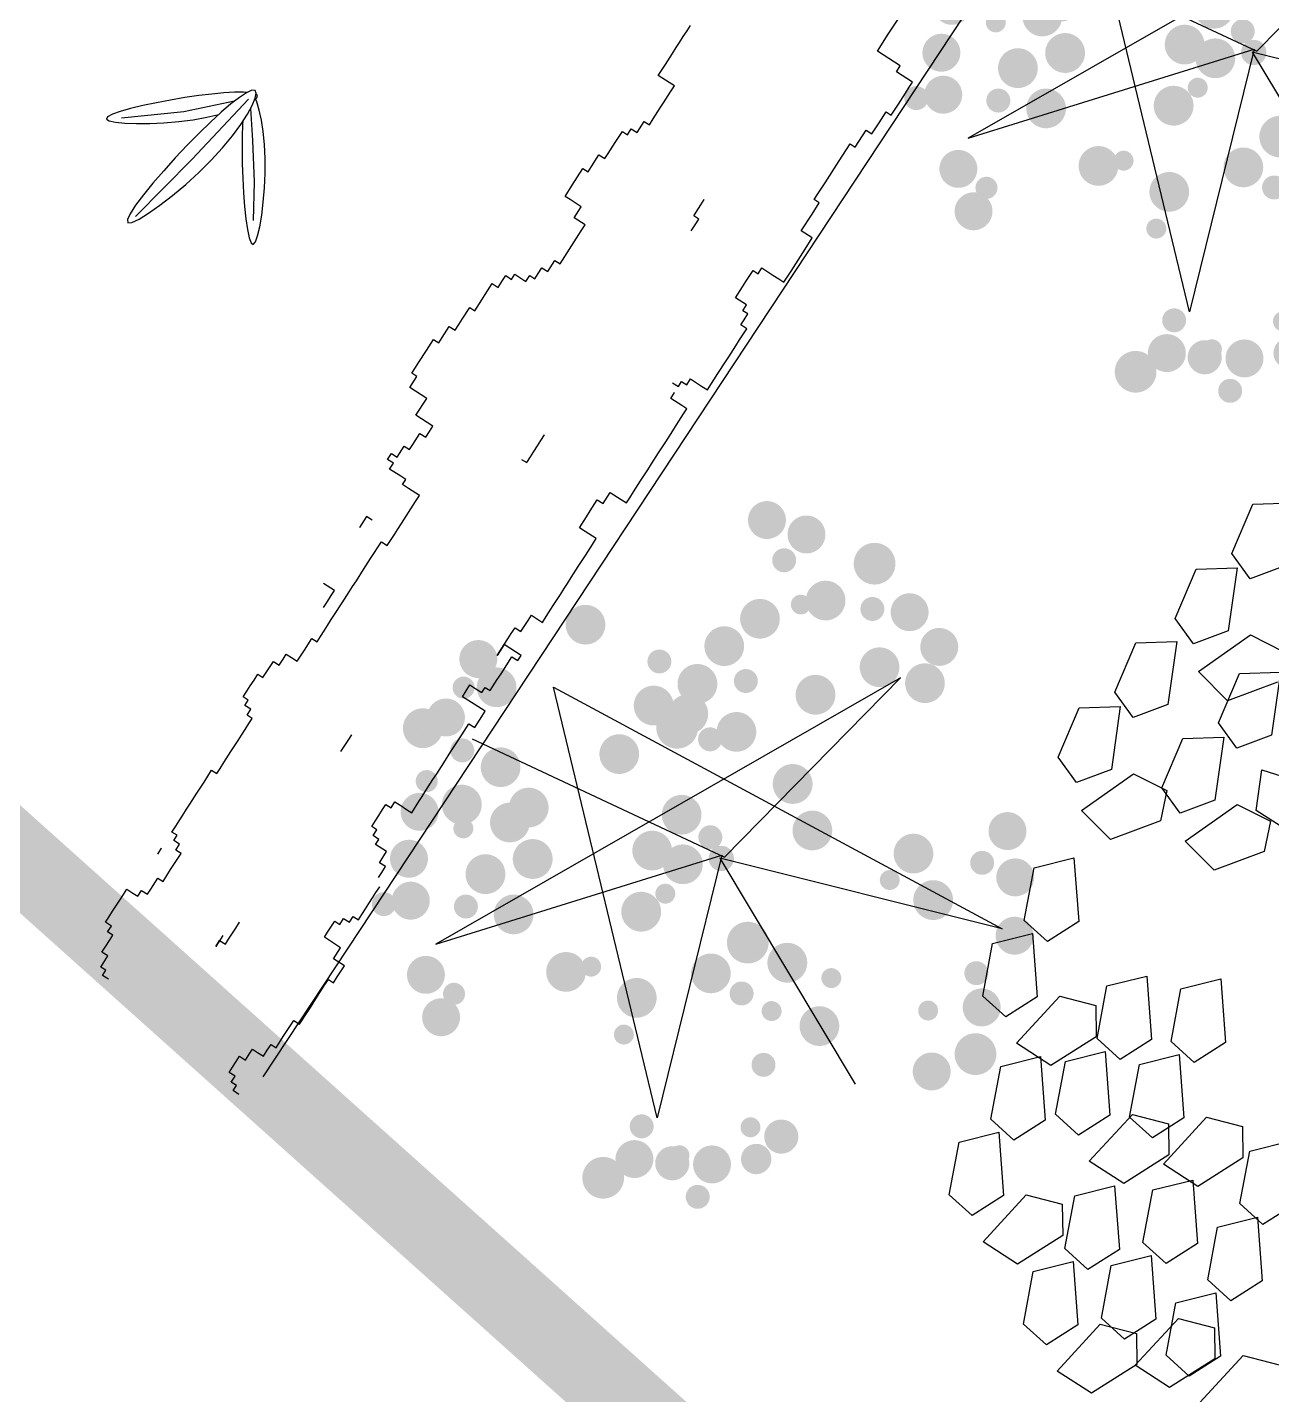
# Model space of a CAD drawing. Extents: x 302512 to 1034855, y -184136 to 410364.
# Drawn here: x 540785 to 548515, y -153265 to -144773 of the extents above; entities that cross this region are included whole.
import ezdxf

# ---------------------------------------------------------------- set-up
doc = ezdxf.new("R2010")
doc.units = 0
doc.header["$MEASUREMENT"] = 0
doc.linetypes.add('DASHED2', pattern=[0.375, 0.25, -0.125])
for name, color, linetype in [('GREEN', 3, 'Continuous'), ('PUB_TEXT', 7, 'Continuous'), ('TREE2', 84, 'Continuous'), ('坐椅', 7, 'Continuous'), ('树', 80, 'Continuous'), ('绿化', 97, 'Continuous'), ('绿地', 3, 'Continuous'), ('道路线', 161, 'Continuous')]:
    doc.layers.add(name, color=color, linetype=linetype)
doc.styles.add('DIM', font='txt')
doc.styles.add('DIM_FONT', font='SIMPLEX.shx', dxfattribs={"width": 0.8})

# ---------------------------------------------------------------- blocks, each defined once
blk = doc.blocks.new('_F43BVI')
at = {"layer": '绿地'}
for p, q in [((1.207, 0.0113), (1.2027, 0.0085)), ((1.2124, 0.0078), (1.207, 0.0113)), ((1.2223, 0.0044), (1.2117, 0.0036)), ((1.2158, 0), (1.2124, 0.0078)), ((1.2444, 0.0038), (1.2223, 0.0044)), ((1.271, 0.0011), (1.2444, 0.0038)), ((1.3012, -0.0038), (1.271, 0.0011)), ((1.1874, -0.0207), (1.1803, -0.0432)), ((1.1907, -0.0126), (1.1874, -0.0207)), ((1.2083, -0.0136), (1.3121, -0.2025)), ((1.2338, -0.0168), (1.3148, -0.0373)), ((1.3343, -0.011), (1.3012, -0.0038)), ((1.3694, -0.0206), (1.3343, -0.011)), ((1.4057, -0.0325), (1.3694, -0.0206)), ((1.4419, -0.0461), (1.4057, -0.0325)), ((1.1732, -0.0702), (1.1662, -0.1011)), ((1.1803, -0.0432), (1.1732, -0.0702)), ((1.2023, -0.0509), (1.1878, -0.185)), ((1.259, -0.046), (1.2668, -0.0492)), ((1.2668, -0.0492), (1.2965, -0.0601)), ((1.2965, -0.0601), (1.3292, -0.0712)), ((1.3148, -0.0373), (1.4187, -0.0669)), ((1.3292, -0.0712), (1.3642, -0.0822)), ((1.4187, -0.0669), (1.5138, -0.1006)), ((1.4764, -0.0607), (1.4419, -0.0461)), ((1.5079, -0.0754), (1.4764, -0.0607)), ((1.1662, -0.1011), (1.1595, -0.135)), ((1.2198, -0.1322), (1.2225, -0.1003)), ((1.3642, -0.0822), (1.4007, -0.0927)), ((1.4007, -0.0927), (1.4371, -0.1024)), ((1.4371, -0.1024), (1.4722, -0.1109)), ((1.5348, -0.0895), (1.5079, -0.0754)), ((1.5556, -0.1022), (1.5348, -0.0895)), ((1.569, -0.1127), (1.5556, -0.1022)), ((1.1595, -0.135), (1.1532, -0.1712)), ((1.2149, -0.1683), (1.2198, -0.1322)), ((1.4722, -0.1109), (1.5043, -0.1178)), ((1.5043, -0.1178), (1.532, -0.1226)), ((1.532, -0.1226), (1.5537, -0.1248)), ((1.5537, -0.1248), (1.5681, -0.1242)), ((1.5681, -0.1242), (1.5735, -0.1202)), ((1.5735, -0.1202), (1.569, -0.1127)), ((1.1532, -0.1712), (1.1475, -0.2087)), ((1.2079, -0.2058), (1.2149, -0.1683)), ((1.1475, -0.2087), (1.1426, -0.2461)), ((1.1878, -0.185), (1.1527, -0.3448)), ((1.1991, -0.2435), (1.2079, -0.2058)), ((1.3121, -0.2025), (1.4087, -0.3903)), ((1.1426, -0.2461), (1.1388, -0.282)), ((1.1891, -0.2796), (1.1991, -0.2435)), ((1.1388, -0.282), (1.1361, -0.3147)), ((1.1786, -0.3127), (1.1891, -0.2796)), ((1.1361, -0.3147), (1.135, -0.3427)), ((1.1681, -0.3412), (1.1786, -0.3127)), ((1.135, -0.3427), (1.1356, -0.3646)), ((1.1583, -0.3635), (1.1681, -0.3412)), ((1.1356, -0.3646), (1.1381, -0.3788)), ((1.1381, -0.3788), (1.1427, -0.3836)), ((1.1427, -0.3836), (1.1496, -0.3782)), ((1.1496, -0.3782), (1.1583, -0.3635))]:
    blk.add_line(p, q, dxfattribs=at)
blk.add_lwpolyline([(1.2734, -0.2037), (1.2953, -0.2437), (1.3179, -0.283), (1.3403, -0.32), (1.3616, -0.3531), (1.3809, -0.3807), (1.3974, -0.4012), (1.41, -0.4128), (1.418, -0.4141), (1.4206, -0.4039), (1.4182, -0.3836), (1.4114, -0.3551), (1.4007, -0.3203), (1.3866, -0.2811), (1.3698, -0.2394), (1.3508, -0.197), (1.3303, -0.156), (1.3087, -0.118), (1.2868, -0.0838), (1.2655, -0.054), (1.2453, -0.0291), (1.2271, -0.0097), (1.2117, 0.0036), (1.1998, 0.0102), (1.192, 0.0095), (1.1891, 0.0013), (1.1908, -0.0139), (1.1967, -0.0353), (1.2062, -0.0619), (1.2191, -0.0929), (1.2349, -0.1274), (1.2531, -0.1646)], close=True, dxfattribs=at)
at = {"style": 'DIM_FONT', "width": 0.7, "flags": 9}
for tag in ['YSIZE', 'XSIZE']:
    blk.add_attdef(tag, (0, 0), '', height=0.5, dxfattribs=at)
blk = doc.blocks.new('ZU')
at = {"layer": '绿地', "xscale": 1.5, "yscale": 1.5, "zscale": 0.001, "rotation": 260.5308552460376}
blk.add_blockref('_F43BVI', (-0.8522, 0.1655), dxfattribs=at)
blk = doc.blocks.new('A$C0B5A7686')
at = {"layer": '树', "linetype": 'ByBlock', "xscale": 640, "yscale": 640, "zscale": 640, "rotation": 151.15692544915}
blk.add_blockref('ZU', (642.8, 1492.6), dxfattribs=at)
blk = doc.blocks.new('A$C750B0621')
at = {"layer": '树'}
blk.add_blockref('A$C0B5A7686', (0, 0), dxfattribs=at)
blk = doc.blocks.new('A$C5AB93D8E')
at = {"layer": '绿化', "xscale": 0.8, "yscale": 0.8, "zscale": 0.8}
blk.add_blockref('A$C750B0621', (0, 0), dxfattribs=at)
blk = doc.blocks.new('A$C68DB62A4')
at = {"layer": '绿化', "rotation": 236.3690562220917}
blk.add_blockref('A$C5AB93D8E', (801.7, 2393.5), dxfattribs=at)
blk = doc.blocks.new('_F37GYG')
at = {"layer": '绿化', "linetype": 'ByBlock', "xscale": 0.2867748092958204, "yscale": 0.2867748092958204, "zscale": 0.2867748092958204}
blk.add_blockref('A$C68DB62A4', (-306.06, -300.5), dxfattribs=at)
at = {"style": 'DIM_FONT', "width": 0.8, "flags": 9}
for tag in ['YSIZE', 'XSIZE']:
    blk.add_attdef(tag, (0, 0), '', height=0.5, dxfattribs=at)
blk = doc.blocks.new('M_F18')
for p, q in [((-1554.2, 1048.2), (-1446.3, 1102.8)), ((-1548.4, 890.4), (-1554.2, 1048.2)), ((-1468.4, 845.2), (-1548.4, 890.4)), ((-1391.2, 923.2), (-1468.4, 845.2)), ((-1624.6, 803.8), (-1516.7, 858.3)), ((-1516.7, 858.3), (-1461.6, 678.8)), ((-1618.8, 645.9), (-1624.6, 803.8)), ((-1490.8, 532.7), (-1397.2, 695.5)), ((-1397.2, 695.5), (-1287.4, 692.2)), ((-1538.9, 600.8), (-1618.8, 645.9)), ((-1461.6, 678.8), (-1538.9, 600.8)), ((-1379, 578.7), (-1271.1, 633.3)), ((-1271.1, 633.3), (-1216, 453.7)), ((-1694.4, 531.8), (-1586.4, 586.3)), ((-1586.4, 586.3), (-1531.3, 406.8)), ((-1373.2, 420.9), (-1379, 578.7)), ((-1265.9, 602.9), (-1377.3, 491)), ((-1688.5, 373.9), (-1694.4, 531.8)), ((-1377.3, 491), (-1490.8, 532.7)), ((-1216, 453.7), (-1293.3, 375.7)), ((-1531.3, 406.8), (-1608.6, 328.8)), ((-1293.3, 375.7), (-1373.2, 420.9)), ((-1608.6, 328.8), (-1688.5, 373.9)), ((-1449.4, 334.3), (-1341.5, 388.8)), ((-1341.5, 388.8), (-1286.4, 209.3)), ((-1198.7, 349.2), (-1012.4, 373)), ((-1764.8, 287.3), (-1656.9, 341.8)), ((-1656.9, 341.8), (-1601.7, 162.3)), ((-1443.6, 176.4), (-1449.4, 334.3)), ((-1163.3, 233.6), (-1198.7, 349.2)), ((-1759, 129.5), (-1764.8, 287.3)), ((-1286.4, 209.3), (-1363.7, 131.3)), ((-1315.6, 63.2), (-1222, 226)), ((-1222, 226), (-1112.2, 222.7)), ((-1006.7, 212.5), (-1163.3, 233.6)), ((-1112.2, 222.7), (-1090.7, 133.5)), ((-1601.7, 162.3), (-1679, 84.3)), ((-1631, 16.2), (-1537.3, 179)), ((-1537.3, 179), (-1427.6, 175.7)), ((-1363.7, 131.3), (-1443.6, 176.4)), ((-1427.6, 175.7), (-1406, 86.5)), ((-1679, 84.3), (-1759, 129.5)), ((-1090.7, 133.5), (-1202.1, 21.5)), ((-1406, 86.5), (-1517.5, -25.5)), ((-1202.1, 21.5), (-1315.6, 63.2)), ((-1517.5, -25.5), (-1631, 16.2)), ((-1685.7, -196.4), (-1591.8, -120.3)), ((-1591.8, -120.3), (-1500, -284.1)), ((-1646.7, -349.4), (-1685.7, -196.4)), ((-1142.6, -337.1), (-1048.6, -261)), ((-1048.6, -261), (-956.8, -424.8)), ((-1500, -284.1), (-1559, -376.7)), ((-1559, -376.7), (-1646.7, -349.4)), ((-1344.1, -421.6), (-1250.1, -345.5)), ((-1250.1, -345.5), (-1158.3, -509.3)), ((-1103.5, -490.2), (-1142.6, -337.1)), ((-1702.9, -450.2), (-1609, -374.1)), ((-1609, -374.1), (-1517.2, -537.9)), ((-1305, -574.6), (-1344.1, -421.6)), ((-956.8, -424.8), (-1015.9, -517.4)), ((-1663.9, -603.3), (-1702.9, -450.2)), ((-1514.8, -686.9), (-1457.7, -508)), ((-1457.7, -508), (-1349.7, -488)), ((-1349.7, -488), (-1309.8, -570.7)), ((-1158.3, -509.3), (-1217.4, -601.9)), ((-1159.7, -590.9), (-1065.8, -514.8)), ((-1015.9, -517.4), (-1103.5, -490.2)), ((-1065.8, -514.8), (-974, -678.6)), ((-1517.2, -537.9), (-1576.2, -630.5)), ((-1576.2, -630.5), (-1663.9, -603.3)), ((-1309.8, -570.7), (-1395.1, -703.7)), ((-1361.2, -675.4), (-1267.3, -599.3)), ((-1217.4, -601.9), (-1305, -574.6)), ((-1267.3, -599.3), (-1175.5, -763.1)), ((-1120.7, -744), (-1159.7, -590.9)), ((-914.5, -648.7), (-806.6, -628.7)), ((-806.6, -628.7), (-766.7, -711.4)), ((-756.7, -684.9), (-662.8, -608.8)), ((-1322.2, -828.4), (-1361.2, -675.4)), ((-974, -678.6), (-1033, -771.2)), ((-971.7, -827.6), (-914.5, -648.7)), ((-717.7, -837.9), (-756.7, -684.9)), ((-1528.1, -769.1), (-1434.1, -693)), ((-1395.1, -703.7), (-1514.8, -686.9)), ((-1434.1, -693), (-1342.3, -856.8)), ((-1116.1, -733.2), (-1008.1, -713.2)), ((-1008.1, -713.2), (-968.2, -795.9)), ((-766.7, -711.4), (-851.9, -844.4)), ((-1175.5, -763.1), (-1234.5, -855.7)), ((-1173.2, -912.1), (-1116.1, -733.2)), ((-1033, -771.2), (-1120.7, -744)), ((-1489, -922.2), (-1528.1, -769.1)), ((-968.2, -795.9), (-1053.4, -928.8)), ((-571, -772.6), (-630, -865.2)), ((-1234.5, -855.7), (-1322.2, -828.4)), ((-851.9, -844.4), (-971.7, -827.6)), ((-967.4, -909.8), (-873.4, -833.7)), ((-873.4, -833.7), (-781.6, -997.5)), ((-630, -865.2), (-717.7, -837.9)), ((-1342.3, -856.8), (-1401.4, -949.4)), ((-748.2, -928.6), (-654.2, -852.5)), ((-654.2, -852.5), (-562.4, -1016.3)), ((-1401.4, -949.4), (-1489, -922.2)), ((-1053.4, -928.8), (-1173.2, -912.1)), ((-928.4, -1062.9), (-967.4, -909.8)), ((-1545.3, -1022.9), (-1451.3, -946.8)), ((-1451.3, -946.8), (-1359.5, -1110.6)), ((-1168.9, -1022.5), (-1074.9, -946.4)), ((-1074.9, -946.4), (-983.1, -1110.2)), ((-709.2, -1081.6), (-748.2, -928.6)), ((-781.6, -997.5), (-840.7, -1090.1)), ((-1506.2, -1176), (-1545.3, -1022.9)), ((-1129.9, -1175.5), (-1168.9, -1022.5)), ((-562.4, -1016.3), (-621.5, -1108.9)), ((-1357.2, -1259.6), (-1300.1, -1080.7)), ((-1300.1, -1080.7), (-1192.1, -1060.7)), ((-1192.1, -1060.7), (-1152.2, -1143.4)), ((-984.6, -1163.6), (-890.6, -1087.5)), ((-840.7, -1090.1), (-928.4, -1062.9)), ((-890.6, -1087.5), (-798.8, -1251.3)), ((-621.5, -1108.9), (-709.2, -1081.6)), ((-1359.5, -1110.6), (-1418.5, -1203.2)), ((-983.1, -1110.2), (-1042.2, -1202.8)), ((-765.4, -1182.4), (-671.4, -1106.3)), ((-671.4, -1106.3), (-579.6, -1270.1)), ((-1152.2, -1143.4), (-1237.4, -1276.4)), ((-945.5, -1316.7), (-984.6, -1163.6)), ((-1418.5, -1203.2), (-1506.2, -1176)), ((-1186.1, -1276.3), (-1092.1, -1200.2)), ((-1042.2, -1202.8), (-1129.9, -1175.5)), ((-1092.1, -1200.2), (-1000.3, -1364)), ((-726.4, -1335.4), (-765.4, -1182.4)), ((-739.4, -1221.4), (-631.4, -1201.4)), ((-631.4, -1201.4), (-591.5, -1284.1)), ((-796.5, -1400.3), (-739.4, -1221.4)), ((-577.3, -1419.1), (-520.2, -1240.2)), ((-520.2, -1240.2), (-412.2, -1220.2)), ((-1237.4, -1276.4), (-1357.2, -1259.6)), ((-1147, -1429.4), (-1186.1, -1276.3)), ((-798.8, -1251.3), (-857.9, -1343.9)), ((-591.5, -1284.1), (-676.8, -1417.1)), ((-579.6, -1270.1), (-638.7, -1362.7)), ((-857.9, -1343.9), (-945.5, -1316.7)), ((-940.9, -1334.1), (-832.9, -1314.1)), ((-832.9, -1314.1), (-793, -1396.8)), ((-1000.3, -1364), (-1059.4, -1456.6)), ((-998, -1513), (-940.9, -1334.1)), ((-638.7, -1362.7), (-726.4, -1335.4)), ((-793, -1396.8), (-878.3, -1529.8)), ((-676.8, -1417.1), (-796.5, -1400.3)), ((-1059.4, -1456.6), (-1147, -1429.4)), ((-878.3, -1529.8), (-998, -1513))]:
    blk.add_line(p, q)
at = {"width": 0.8, "flags": 9}
for tag in ['XSIZE', 'YSIZE']:
    blk.add_attdef(tag, (0, 0), '', height=0.5, dxfattribs=at)
at = {"style": 'DIM', "flags": 1}
for tag in ['YVALUE', 'XVALUE']:
    blk.add_attdef(tag, (0, 0), '', height=0.02, dxfattribs=at)
blk = doc.blocks.new('Z')
at = {"layer": 'TREE2', "xscale": 1.755, "yscale": 1.755, "zscale": 1.755}
blk.add_blockref('M_F18', (0, 0), dxfattribs=at)
blk = doc.blocks.new('M_F21')
at = {"color": 3, "linetype": 'Continuous'}
for p, q in [((-577.3, 696.9), (-548.4, 696.9)), ((-577.3, 671.6), (-577.3, 696.9)), ((-548.4, 696.9), (-523, 696.9)), ((-548.4, 696.9), (-548.4, 696.9)), ((-523, 696.9), (-465.1, 696.9)), ((-523, 696.9), (-523, 696.9)), ((-465.1, 696.9), (-410.8, 696.9)), ((-465.1, 696.9), (-465.1, 696.9)), ((-410.8, 696.9), (-410.8, 671.6)), ((-631.6, 671.6), (-577.3, 671.6)), ((-631.6, 588.4), (-631.6, 671.6)), ((-410.8, 671.6), (-385.5, 671.6)), ((-385.5, 671.6), (-331.2, 671.6)), ((-385.5, 671.6), (-385.5, 671.6)), ((-331.2, 671.6), (-331.2, 642.6)), ((-331.2, 642.6), (-302.3, 642.6)), ((-302.3, 642.6), (-276.9, 642.6)), ((-302.3, 642.6), (-302.3, 642.6)), ((-276.9, 642.6), (-219, 642.6)), ((-276.9, 642.6), (-276.9, 642.6)), ((-219, 642.6), (-219, 617.3)), ((-932, 588.4), (-903, 588.4)), ((-932, 588.4), (-932, 588.4)), ((-932, 559.5), (-932, 588.4)), ((-903, 588.4), (-903, 559.5)), ((-903, 588.4), (-903, 588.4)), ((-714.8, 588.4), (-631.6, 588.4)), ((-714.8, 505.2), (-714.8, 588.4)), ((-219, 617.3), (-164.7, 617.3)), ((-164.7, 617.3), (-139.4, 617.3)), ((-164.7, 617.3), (-164.7, 617.3)), ((-139.4, 617.3), (-85.1, 617.3)), ((-139.4, 617.3), (-139.4, 617.3)), ((-85.1, 617.3), (-85.1, 588.4)), ((-85.1, 588.4), (-56.2, 588.4)), ((-56.2, 588.4), (-27.2, 588.4)), ((-56.2, 588.4), (-56.2, 588.4)), ((-27.2, 588.4), (-27.2, 559.5)), ((-27.2, 588.4), (-27.2, 588.4)), ((-3175.8, 534.1), (-3150.5, 534.1)), ((-3175.8, 534.1), (-3175.8, 534.1)), ((-3175.8, 505.2), (-3175.8, 534.1)), ((-3150.5, 534.1), (-3121.5, 534.1)), ((-3150.5, 534.1), (-3150.5, 534.1)), ((-3121.5, 534.1), (-3096.2, 534.1)), ((-3121.5, 534.1), (-3121.5, 534.1)), ((-3096.2, 534.1), (-3067.2, 534.1)), ((-3096.2, 534.1), (-3096.2, 534.1)), ((-3067.2, 534.1), (-3038.3, 534.1)), ((-3067.2, 534.1), (-3067.2, 534.1)), ((-3038.3, 534.1), (-3012.9, 534.1)), ((-3038.3, 534.1), (-3038.3, 534.1)), ((-3012.9, 534.1), (-3012.9, 505.2)), ((-3012.9, 534.1), (-3012.9, 534.1)), ((-2108.2, 534.1), (-2082.8, 534.1)), ((-2108.2, 505.2), (-2108.2, 534.1)), ((-2082.8, 559.5), (-2053.9, 559.5)), ((-2082.8, 559.5), (-2082.8, 559.5)), ((-2082.8, 534.1), (-2082.8, 559.5)), ((-2082.8, 534.1), (-2082.8, 534.1)), ((-2053.9, 559.5), (-2028.6, 559.5)), ((-2053.9, 559.5), (-2053.9, 559.5)), ((-2028.6, 559.5), (-1999.6, 559.5)), ((-2028.6, 559.5), (-2028.6, 559.5)), ((-1999.6, 559.5), (-1970.7, 559.5)), ((-1999.6, 559.5), (-1999.6, 559.5)), ((-1970.7, 559.5), (-1970.7, 534.1)), ((-1970.7, 534.1), (-1916.4, 534.1)), ((-1916.4, 534.1), (-1891, 534.1)), ((-1916.4, 534.1), (-1916.4, 534.1)), ((-1891, 534.1), (-1891, 505.2)), ((-1891, 534.1), (-1891, 534.1)), ((-1507.4, 534.1), (-1507.4, 534.1)), ((-1507.4, 479.9), (-1507.4, 534.1)), ((-1232.4, 534.1), (-1232.4, 534.1)), ((-1178.1, 534.1), (-1232.4, 534.1)), ((-1178.1, 534.1), (-1178.1, 534.1)), ((-1178.1, 505.2), (-1178.1, 534.1)), ((-960.9, 559.5), (-932, 559.5)), ((-960.9, 505.2), (-960.9, 559.5)), ((-903, 559.5), (-848.7, 559.5)), ((-903, 559.5), (-903, 559.5)), ((-848.7, 559.5), (-848.7, 534.1)), ((-848.7, 534.1), (-823.4, 534.1)), ((-823.4, 534.1), (-769.1, 534.1)), ((-823.4, 534.1), (-823.4, 534.1)), ((-769.1, 534.1), (-769.1, 505.2)), ((-27.2, 559.5), (-1.9, 559.5)), ((-27.2, 559.5), (-27.2, 559.5)), ((-1.9, 559.5), (-1.9, 505.2)), ((381.7, 559.5), (436, 559.5)), ((381.7, 559.5), (381.7, 559.5)), ((381.7, 534.1), (381.7, 559.5)), ((381.7, 534.1), (381.7, 534.1)), ((381.7, 479.9), (381.7, 534.1)), ((436, 559.5), (519.3, 559.5)), ((436, 559.5), (436, 559.5)), ((519.3, 559.5), (519.3, 534.1)), ((519.3, 559.5), (519.3, 559.5)), ((519.3, 534.1), (544.6, 534.1)), ((519.3, 534.1), (519.3, 534.1)), ((544.6, 534.1), (602.5, 534.1)), ((544.6, 534.1), (544.6, 534.1)), ((602.5, 534.1), (602.5, 505.2)), ((-3288, 479.9), (-3259, 479.9)), ((-3288, 479.9), (-3288, 479.9)), ((-3288, 451), (-3288, 479.9)), ((-3259, 479.9), (-3230.1, 479.9)), ((-3259, 479.9), (-3259, 479.9)), ((-3230.1, 479.9), (-3204.8, 479.9)), ((-3230.1, 479.9), (-3230.1, 479.9)), ((-3204.8, 505.2), (-3175.8, 505.2)), ((-3204.8, 479.9), (-3204.8, 505.2)), ((-3175.8, 505.2), (-3175.8, 505.2)), ((-3012.9, 505.2), (-3012.9, 479.9)), ((-3012.9, 505.2), (-3012.9, 505.2)), ((-3012.9, 479.9), (-2984, 479.9)), ((-3012.9, 479.9), (-3012.9, 479.9)), ((-2984, 479.9), (-2984, 451)), ((-2821.1, 505.2), (-2792.2, 505.2)), ((-2792.2, 505.2), (-2792.2, 505.2)), ((-2737.9, 479.9), (-2712.6, 479.9)), ((-2737.9, 451), (-2737.9, 479.9)), ((-2712.6, 505.2), (-2683.6, 505.2)), ((-2712.6, 505.2), (-2712.6, 505.2)), ((-2712.6, 479.9), (-2712.6, 505.2)), ((-2683.6, 505.2), (-2658.3, 505.2)), ((-2683.6, 505.2), (-2683.6, 505.2)), ((-2658.3, 505.2), (-2629.3, 505.2)), ((-2658.3, 505.2), (-2658.3, 505.2)), ((-2629.3, 505.2), (-2600.4, 505.2)), ((-2629.3, 505.2), (-2629.3, 505.2)), ((-2600.4, 505.2), (-2575, 505.2)), ((-2600.4, 505.2), (-2600.4, 505.2)), ((-2575, 505.2), (-2520.8, 505.2)), ((-2575, 505.2), (-2575, 505.2)), ((-2520.8, 505.2), (-2491.8, 505.2)), ((-2520.8, 505.2), (-2520.8, 505.2)), ((-2491.8, 505.2), (-2466.5, 505.2)), ((-2491.8, 505.2), (-2491.8, 505.2)), ((-2466.5, 505.2), (-2437.5, 505.2)), ((-2466.5, 505.2), (-2466.5, 505.2)), ((-2437.5, 505.2), (-2408.6, 505.2)), ((-2437.5, 505.2), (-2437.5, 505.2)), ((-2408.6, 505.2), (-2408.6, 479.9)), ((-2408.6, 479.9), (-2383.2, 479.9)), ((-2383.2, 479.9), (-2354.3, 479.9)), ((-2383.2, 479.9), (-2383.2, 479.9)), ((-2354.3, 479.9), (-2300, 479.9)), ((-2354.3, 479.9), (-2354.3, 479.9)), ((-2300, 479.9), (-2274.7, 479.9)), ((-2300, 479.9), (-2300, 479.9)), ((-2274.7, 479.9), (-2245.7, 479.9)), ((-2274.7, 479.9), (-2274.7, 479.9)), ((-2245.7, 479.9), (-2220.4, 479.9)), ((-2245.7, 479.9), (-2245.7, 479.9)), ((-2220.4, 479.9), (-2191.4, 479.9)), ((-2220.4, 479.9), (-2220.4, 479.9)), ((-2191.4, 479.9), (-2162.5, 479.9)), ((-2191.4, 479.9), (-2191.4, 479.9)), ((-2162.5, 479.9), (-2137.1, 479.9)), ((-2162.5, 479.9), (-2162.5, 479.9)), ((-2137.1, 505.2), (-2108.2, 505.2)), ((-2137.1, 479.9), (-2137.1, 505.2)), ((-1891, 505.2), (-1862.1, 505.2)), ((-1891, 505.2), (-1891, 505.2)), ((-1862.1, 505.2), (-1836.7, 505.2)), ((-1862.1, 505.2), (-1862.1, 505.2)), ((-1836.7, 505.2), (-1836.7, 479.9)), ((-1836.7, 505.2), (-1836.7, 505.2)), ((-1836.7, 479.9), (-1836.7, 451)), ((-1836.7, 479.9), (-1836.7, 479.9)), ((-1590.6, 479.9), (-1561.7, 479.9)), ((-1561.7, 479.9), (-1532.7, 479.9)), ((-1561.7, 479.9), (-1561.7, 479.9)), ((-1532.7, 479.9), (-1507.4, 479.9)), ((-1532.7, 479.9), (-1532.7, 479.9)), ((-1507.4, 479.9), (-1507.4, 479.9)), ((-986.3, 479.9), (-960.9, 479.9)), ((-986.3, 451), (-986.3, 479.9)), ((-960.9, 505.2), (-960.9, 505.2)), ((-960.9, 479.9), (-960.9, 505.2)), ((-769.1, 505.2), (-740.2, 505.2)), ((-740.2, 505.2), (-714.8, 505.2)), ((-740.2, 505.2), (-740.2, 505.2)), ((-714.8, 505.2), (-714.8, 505.2)), ((-1.9, 505.2), (27.1, 505.2)), ((-1.9, 505.2), (-1.9, 505.2)), ((27.1, 505.2), (27.1, 479.9)), ((27.1, 479.9), (52.4, 479.9)), ((52.4, 479.9), (81.4, 479.9)), ((52.4, 479.9), (52.4, 479.9)), ((81.4, 479.9), (81.4, 451)), ((327.5, 479.9), (381.7, 479.9)), ((327.5, 425.6), (327.5, 479.9)), ((602.5, 505.2), (627.8, 505.2)), ((627.8, 505.2), (682.1, 505.2)), ((627.8, 505.2), (627.8, 505.2)), ((682.1, 505.2), (711.1, 505.2)), ((682.1, 505.2), (682.1, 505.2)), ((711.1, 505.2), (736.4, 505.2)), ((711.1, 505.2), (711.1, 505.2)), ((736.4, 505.2), (736.4, 479.9)), ((736.4, 479.9), (765.4, 479.9)), ((765.4, 479.9), (765.4, 451)), ((765.4, 479.9), (765.4, 479.9)), ((1011.5, 505.2), (1040.4, 505.2)), ((1011.5, 505.2), (1011.5, 505.2)), ((1011.5, 451), (1011.5, 505.2)), ((1040.4, 505.2), (1065.7, 505.2)), ((1040.4, 505.2), (1040.4, 505.2)), ((1065.7, 505.2), (1120, 505.2)), ((1065.7, 505.2), (1065.7, 505.2)), ((1120, 505.2), (1149, 505.2)), ((1120, 505.2), (1120, 505.2)), ((1149, 505.2), (1174.3, 505.2)), ((1149, 505.2), (1149, 505.2)), ((1174.3, 505.2), (1203.3, 505.2)), ((1174.3, 505.2), (1174.3, 505.2)), ((1203.3, 505.2), (1232.2, 505.2)), ((1203.3, 505.2), (1203.3, 505.2)), ((1232.2, 505.2), (1257.6, 505.2)), ((1232.2, 505.2), (1232.2, 505.2)), ((-3367.6, 425.6), (-3342.3, 425.6)), ((-3367.6, 396.7), (-3367.6, 425.6)), ((-3342.3, 451), (-3288, 451)), ((-3342.3, 451), (-3342.3, 451)), ((-3342.3, 425.6), (-3342.3, 451)), ((-3288, 451), (-3288, 451)), ((-2984, 451), (-2958.7, 451)), ((-2958.7, 451), (-2904.4, 451)), ((-2958.7, 451), (-2958.7, 451)), ((-2904.4, 451), (-2904.4, 425.6)), ((-2904.4, 425.6), (-2846.5, 425.6)), ((-2846.5, 425.6), (-2821.1, 425.6)), ((-2846.5, 425.6), (-2846.5, 425.6)), ((-2821.1, 425.6), (-2766.8, 425.6)), ((-2821.1, 425.6), (-2821.1, 425.6)), ((-2766.8, 451), (-2737.9, 451)), ((-2766.8, 451), (-2766.8, 451)), ((-2766.8, 425.6), (-2766.8, 451)), ((-2766.8, 425.6), (-2766.8, 425.6)), ((-2737.9, 451), (-2737.9, 451)), ((-1836.7, 451), (-1807.8, 451)), ((-1836.7, 451), (-1836.7, 451)), ((-1807.8, 451), (-1782.5, 451)), ((-1807.8, 451), (-1807.8, 451)), ((-1782.5, 451), (-1724.6, 451)), ((-1782.5, 451), (-1782.5, 451)), ((-1724.6, 451), (-1724.6, 425.6)), ((-1724.6, 425.6), (-1699.2, 425.6)), ((-1699.2, 425.6), (-1670.3, 425.6)), ((-1699.2, 425.6), (-1699.2, 425.6)), ((-1670.3, 425.6), (-1644.9, 425.6)), ((-1670.3, 425.6), (-1670.3, 425.6)), ((-1644.9, 425.6), (-1616, 425.6)), ((-1644.9, 425.6), (-1644.9, 425.6)), ((-1616, 425.6), (-1590.6, 425.6)), ((-1616, 425.6), (-1616, 425.6)), ((-1590.6, 425.6), (-1532.7, 425.6)), ((-1590.6, 425.6), (-1590.6, 425.6)), ((-1532.7, 425.6), (-1478.5, 425.6)), ((-1532.7, 425.6), (-1532.7, 425.6)), ((-1478.5, 425.6), (-1453.1, 425.6)), ((-1478.5, 425.6), (-1478.5, 425.6)), ((-1453.1, 425.6), (-1424.2, 425.6)), ((-1453.1, 425.6), (-1453.1, 425.6)), ((-1424.2, 425.6), (-1369.9, 425.6)), ((-1424.2, 425.6), (-1424.2, 425.6)), ((-1369.9, 425.6), (-1315.6, 425.6)), ((-1369.9, 425.6), (-1369.9, 425.6)), ((-1315.6, 425.6), (-1232.4, 425.6)), ((-1315.6, 425.6), (-1315.6, 425.6)), ((-1232.4, 425.6), (-1232.4, 396.7)), ((-1232.4, 396.7), (-1178.1, 396.7)), ((-1178.1, 396.7), (-1152.7, 396.7)), ((-1178.1, 396.7), (-1178.1, 396.7)), ((-1152.7, 396.7), (-1123.8, 396.7)), ((-1152.7, 396.7), (-1152.7, 396.7)), ((-1123.8, 396.7), (-1069.5, 396.7)), ((-1123.8, 396.7), (-1123.8, 396.7)), ((-1069.5, 396.7), (-1015.2, 396.7)), ((-1069.5, 396.7), (-1069.5, 396.7)), ((-1015.2, 396.7), (-986.3, 396.7)), ((-1015.2, 396.7), (-1015.2, 396.7)), ((-986.3, 451), (-986.3, 451)), ((-986.3, 396.7), (-986.3, 451)), ((81.4, 451), (135.6, 451)), ((135.6, 451), (135.6, 425.6)), ((135.6, 425.6), (189.9, 425.6)), ((189.9, 425.6), (244.2, 425.6)), ((189.9, 425.6), (189.9, 425.6)), ((244.2, 425.6), (298.5, 425.6)), ((244.2, 425.6), (244.2, 425.6)), ((298.5, 425.6), (327.5, 425.6)), ((298.5, 425.6), (298.5, 425.6)), ((327.5, 425.6), (327.5, 425.6)), ((765.4, 451), (819.7, 451)), ((765.4, 451), (765.4, 451)), ((819.7, 451), (819.7, 425.6)), ((819.7, 425.6), (848.6, 425.6)), ((848.6, 425.6), (902.9, 425.6)), ((848.6, 425.6), (848.6, 425.6)), ((902.9, 425.6), (928.2, 425.6)), ((902.9, 425.6), (902.9, 425.6)), ((928.2, 425.6), (982.5, 425.6)), ((928.2, 425.6), (928.2, 425.6)), ((982.5, 425.6), (1011.5, 425.6)), ((982.5, 425.6), (982.5, 425.6)), ((1011.5, 451), (1011.5, 451)), ((1011.5, 425.6), (1011.5, 451)), ((1011.5, 425.6), (1011.5, 425.6)), ((-631.6, 121.8), (-631.6, 96.5)), ((-3012.9, 96.5), (-2984, 96.5)), ((-3012.9, 96.5), (-3012.9, 96.5)), ((-2958.7, 96.5), (-3012.9, 96.5)), ((-2984, 96.5), (-2984, 67.6)), ((-2984, 67.6), (-2958.7, 67.6)), ((-2958.7, 67.6), (-2929.7, 67.6)), ((-2958.7, 67.6), (-2958.7, 67.6)), ((-2929.7, 67.6), (-2904.4, 67.6)), ((-2929.7, 67.6), (-2929.7, 67.6)), ((-2904.4, 67.6), (-2875.4, 67.6)), ((-2904.4, 67.6), (-2904.4, 67.6)), ((-2875.4, 67.6), (-2875.4, 67.6)), ((-2053.9, 96.5), (-2028.6, 96.5)), ((-2028.6, 96.5), (-1999.6, 96.5)), ((-2028.6, 96.5), (-2028.6, 96.5)), ((-1999.6, 96.5), (-1970.7, 96.5)), ((-1999.6, 96.5), (-1999.6, 96.5)), ((-1970.7, 96.5), (-1970.7, 96.5)), ((-631.6, 96.5), (-602.6, 96.5)), ((-631.6, 96.5), (-631.6, 96.5)), ((-602.6, 96.5), (-577.3, 96.5)), ((-602.6, 96.5), (-602.6, 96.5)), ((-577.3, 96.5), (-548.4, 96.5)), ((-577.3, 96.5), (-577.3, 96.5)), ((-548.4, 96.5), (-523, 96.5)), ((-548.4, 96.5), (-548.4, 96.5)), ((-523, 96.5), (-494.1, 96.5)), ((-523, 96.5), (-523, 96.5)), ((-494.1, 96.5), (-494.1, 96.5)), ((602.5, 67.6), (656.8, 67.6)), ((602.5, 67.6), (602.5, 67.6)), ((602.5, 42.3), (602.5, 67.6)), ((656.8, 67.6), (682.1, 67.6)), ((656.8, 67.6), (656.8, 67.6)), ((682.1, 67.6), (682.1, 67.6)), ((544.6, 42.3), (573.6, 42.3)), ((573.6, 42.3), (602.5, 42.3)), ((573.6, 42.3), (573.6, 42.3)), ((602.5, 42.3), (602.5, 42.3)), ((-2274.7, -203.7), (-2245.7, -203.7)), ((-2274.7, -203.7), (-2274.7, -203.7)), ((-2274.7, -232.6), (-2274.7, -203.7)), ((-2245.7, -178.3), (-2220.4, -178.3)), ((-2245.7, -178.3), (-2245.7, -178.3)), ((-2245.7, -203.7), (-2245.7, -178.3)), ((-2245.7, -203.7), (-2245.7, -203.7)), ((-2220.4, -178.3), (-2191.4, -178.3)), ((-2220.4, -178.3), (-2220.4, -178.3)), ((-2191.4, -178.3), (-2162.5, -178.3)), ((-2191.4, -178.3), (-2191.4, -178.3)), ((-2162.5, -178.3), (-2137.1, -178.3)), ((-2162.5, -178.3), (-2162.5, -178.3)), ((-2137.1, -178.3), (-2137.1, -203.7)), ((-2137.1, -203.7), (-2108.2, -203.7)), ((-2108.2, -203.7), (-2108.2, -232.6)), ((-2108.2, -203.7), (-2108.2, -203.7)), ((-1590.6, -203.7), (-1532.7, -203.7)), ((-1590.6, -203.7), (-1590.6, -203.7)), ((-1590.6, -261.5), (-1590.6, -203.7)), ((-1532.7, -203.7), (-1532.7, -232.6)), ((-1532.7, -203.7), (-1532.7, -203.7)), ((1586.9, -203.7), (1670.1, -203.7)), ((1586.9, -232.6), (1586.9, -203.7)), ((1670.1, -203.7), (1695.5, -203.7)), ((1670.1, -203.7), (1670.1, -203.7)), ((1695.5, -203.7), (1749.8, -203.7)), ((1695.5, -203.7), (1695.5, -203.7)), ((-3450.9, -261.5), (-3421.9, -261.5)), ((-3450.9, -286.8), (-3450.9, -261.5)), ((-3421.9, -232.6), (-3396.6, -232.6)), ((-3421.9, -261.5), (-3421.9, -232.6)), ((-3396.6, -232.6), (-3367.6, -232.6)), ((-3396.6, -232.6), (-3396.6, -232.6)), ((-3367.6, -232.6), (-3342.3, -232.6)), ((-3367.6, -232.6), (-3367.6, -232.6)), ((-3342.3, -232.6), (-3342.3, -261.5)), ((-3342.3, -232.6), (-3342.3, -232.6)), ((-3342.3, -261.5), (-3313.3, -261.5)), ((-3342.3, -261.5), (-3342.3, -261.5)), ((-3313.3, -261.5), (-3288, -261.5)), ((-3313.3, -261.5), (-3313.3, -261.5)), ((-3288, -261.5), (-3288, -286.8)), ((-3288, -261.5), (-3288, -261.5)), ((-2737.9, -261.5), (-2712.6, -261.5)), ((-2737.9, -261.5), (-2737.9, -261.5)), ((-2737.9, -341.1), (-2737.9, -261.5)), ((-2712.6, -261.5), (-2658.3, -261.5)), ((-2712.6, -261.5), (-2712.6, -261.5)), ((-2658.3, -261.5), (-2658.3, -286.8)), ((-2658.3, -261.5), (-2658.3, -261.5)), ((-2300, -232.6), (-2274.7, -232.6)), ((-2300, -286.8), (-2300, -232.6)), ((-2108.2, -232.6), (-2108.2, -261.5)), ((-2108.2, -232.6), (-2108.2, -232.6)), ((-2108.2, -261.5), (-2108.2, -286.8)), ((-2108.2, -261.5), (-2108.2, -261.5)), ((-1590.6, -261.5), (-1590.6, -261.5)), ((-1590.6, -315.8), (-1590.6, -261.5)), ((-1532.7, -232.6), (-1532.7, -261.5)), ((-1532.7, -232.6), (-1532.7, -232.6)), ((-1532.7, -261.5), (-1507.4, -261.5)), ((-1532.7, -261.5), (-1532.7, -261.5)), ((-1507.4, -261.5), (-1507.4, -286.8)), ((-1369.9, -232.6), (-1315.6, -232.6)), ((-1315.6, -232.6), (-1369.9, -232.6)), ((-1315.6, -232.6), (-1286.6, -232.6)), ((-1315.6, -232.6), (-1315.6, -232.6)), ((-1315.6, -315.8), (-1315.6, -232.6)), ((-1286.6, -232.6), (-1261.3, -232.6)), ((-1286.6, -232.6), (-1286.6, -232.6)), ((-1261.3, -232.6), (-1232.4, -232.6)), ((-1261.3, -232.6), (-1261.3, -232.6)), ((-1232.4, -232.6), (-1232.4, -261.5)), ((-1232.4, -261.5), (-1178.1, -261.5)), ((-1178.1, -261.5), (-1152.7, -261.5)), ((-1178.1, -261.5), (-1178.1, -261.5)), ((-1152.7, -261.5), (-1152.7, -286.8)), ((-1152.7, -261.5), (-1152.7, -261.5)), ((-740.2, -232.6), (-685.9, -232.6)), ((-740.2, -261.5), (-740.2, -232.6)), ((-740.2, -261.5), (-740.2, -261.5)), ((-740.2, -315.8), (-740.2, -261.5)), ((-685.9, -232.6), (-656.9, -232.6)), ((-685.9, -232.6), (-685.9, -232.6)), ((-656.9, -232.6), (-602.6, -232.6)), ((-656.9, -232.6), (-656.9, -232.6)), ((-602.6, -232.6), (-602.6, -261.5)), ((-602.6, -232.6), (-602.6, -232.6)), ((-602.6, -261.5), (-548.4, -261.5)), ((-548.4, -261.5), (-548.4, -315.8)), ((-85.1, -261.5), (-56.2, -261.5)), ((-85.1, -261.5), (-85.1, -261.5)), ((-85.1, -315.8), (-85.1, -261.5)), ((-56.2, -261.5), (-56.2, -261.5)), ((-27.2, -232.6), (-27.2, -261.5)), ((-27.2, -261.5), (-1.9, -261.5)), ((-1.9, -261.5), (-1.9, -286.8)), ((410.7, -261.5), (465, -261.5)), ((410.7, -261.5), (410.7, -261.5)), ((410.7, -315.8), (410.7, -261.5)), ((465, -261.5), (490.3, -261.5)), ((465, -261.5), (465, -261.5)), ((490.3, -261.5), (519.3, -261.5)), ((490.3, -261.5), (490.3, -261.5)), ((519.3, -261.5), (544.6, -261.5)), ((519.3, -261.5), (519.3, -261.5)), ((544.6, -261.5), (544.6, -286.8)), ((1586.9, -232.6), (1586.9, -232.6)), ((1586.9, -315.8), (1586.9, -232.6)), ((-3476.2, -286.8), (-3450.9, -286.8)), ((-3476.2, -286.8), (-3476.2, -286.8)), ((-3476.2, -315.8), (-3476.2, -286.8)), ((-3288, -286.8), (-3288, -315.8)), ((-3288, -286.8), (-3288, -286.8)), ((-3288, -315.8), (-3259, -315.8)), ((-3288, -315.8), (-3288, -315.8)), ((-3259, -315.8), (-3230.1, -315.8)), ((-3259, -315.8), (-3259, -315.8)), ((-3230.1, -315.8), (-3230.1, -341.1)), ((-2658.3, -286.8), (-2629.3, -286.8)), ((-2658.3, -286.8), (-2658.3, -286.8)), ((-2629.3, -286.8), (-2629.3, -315.8)), ((-2629.3, -315.8), (-2600.4, -315.8)), ((-2600.4, -315.8), (-2600.4, -341.1)), ((-2408.6, -315.8), (-2383.2, -315.8)), ((-2383.2, -315.8), (-2354.3, -315.8)), ((-2383.2, -315.8), (-2383.2, -315.8)), ((-2354.3, -286.8), (-2300, -286.8)), ((-2354.3, -315.8), (-2354.3, -286.8)), ((-2354.3, -315.8), (-2354.3, -315.8)), ((-2108.2, -286.8), (-2053.9, -286.8)), ((-2108.2, -286.8), (-2108.2, -286.8)), ((-2053.9, -286.8), (-2028.6, -286.8)), ((-2053.9, -286.8), (-2053.9, -286.8)), ((-2028.6, -286.8), (-1999.6, -286.8)), ((-2028.6, -286.8), (-2028.6, -286.8)), ((-1999.6, -286.8), (-1945.3, -286.8)), ((-1999.6, -286.8), (-1999.6, -286.8)), ((-1945.3, -286.8), (-1916.4, -286.8)), ((-1945.3, -286.8), (-1945.3, -286.8)), ((-1916.4, -286.8), (-1862.1, -286.8)), ((-1916.4, -286.8), (-1916.4, -286.8)), ((-1862.1, -286.8), (-1807.8, -286.8)), ((-1862.1, -286.8), (-1862.1, -286.8)), ((-1807.8, -286.8), (-1782.5, -286.8)), ((-1807.8, -286.8), (-1807.8, -286.8)), ((-1782.5, -286.8), (-1724.6, -286.8)), ((-1782.5, -286.8), (-1782.5, -286.8)), ((-1724.6, -286.8), (-1670.3, -286.8)), ((-1724.6, -286.8), (-1724.6, -286.8)), ((-1670.3, -286.8), (-1670.3, -315.8)), ((-1670.3, -286.8), (-1670.3, -286.8)), ((-1670.3, -315.8), (-1616, -315.8)), ((-1616, -315.8), (-1590.6, -315.8)), ((-1616, -315.8), (-1616, -315.8)), ((-1590.6, -315.8), (-1590.6, -315.8)), ((-1507.4, -286.8), (-1453.1, -286.8)), ((-1453.1, -286.8), (-1424.2, -286.8)), ((-1453.1, -286.8), (-1453.1, -286.8)), ((-1424.2, -286.8), (-1340.9, -286.8)), ((-1424.2, -286.8), (-1424.2, -286.8)), ((-1340.9, -286.8), (-1340.9, -315.8)), ((-1340.9, -315.8), (-1315.6, -315.8)), ((-1315.6, -315.8), (-1315.6, -315.8)), ((-1152.7, -286.8), (-1152.7, -315.8)), ((-1152.7, -286.8), (-1152.7, -286.8)), ((-1152.7, -315.8), (-1123.8, -315.8)), ((-1152.7, -315.8), (-1152.7, -315.8)), ((-1123.8, -315.8), (-1069.5, -315.8)), ((-1123.8, -315.8), (-1123.8, -315.8)), ((-1069.5, -315.8), (-1040.6, -315.8)), ((-1069.5, -315.8), (-1069.5, -315.8)), ((-1040.6, -315.8), (-1015.2, -315.8)), ((-1040.6, -315.8), (-1040.6, -315.8)), ((-1015.2, -315.8), (-986.3, -315.8)), ((-1015.2, -315.8), (-1015.2, -315.8)), ((-986.3, -315.8), (-960.9, -315.8)), ((-986.3, -315.8), (-986.3, -315.8)), ((-960.9, -315.8), (-932, -315.8)), ((-960.9, -315.8), (-960.9, -315.8)), ((-932, -315.8), (-877.7, -315.8)), ((-932, -315.8), (-932, -315.8)), ((-877.7, -315.8), (-848.7, -315.8)), ((-877.7, -315.8), (-877.7, -315.8)), ((-848.7, -315.8), (-823.4, -315.8)), ((-848.7, -315.8), (-848.7, -315.8)), ((-823.4, -315.8), (-769.1, -315.8)), ((-823.4, -315.8), (-823.4, -315.8)), ((-769.1, -315.8), (-740.2, -315.8)), ((-769.1, -315.8), (-769.1, -315.8)), ((-548.4, -315.8), (-548.4, -341.1)), ((-548.4, -315.8), (-548.4, -315.8)), ((-85.1, -315.8), (-85.1, -315.8)), ((-85.1, -341.1), (-85.1, -315.8)), ((-1.9, -286.8), (27.1, -286.8)), ((-1.9, -286.8), (-1.9, -286.8)), ((27.1, -286.8), (27.1, -315.8)), ((27.1, -286.8), (27.1, -286.8)), ((27.1, -315.8), (27.1, -341.1)), ((27.1, -315.8), (27.1, -315.8)), ((381.7, -315.8), (410.7, -315.8)), ((381.7, -341.1), (381.7, -315.8)), ((544.6, -286.8), (573.6, -286.8)), ((573.6, -286.8), (573.6, -341.1)), ((928.2, -315.8), (957.2, -315.8)), ((928.2, -341.1), (928.2, -315.8)), ((957.2, -315.8), (1011.5, -315.8)), ((957.2, -315.8), (957.2, -315.8)), ((1011.5, -315.8), (1065.7, -315.8)), ((1011.5, -315.8), (1011.5, -315.8)), ((1065.7, -315.8), (1120, -315.8)), ((1065.7, -315.8), (1065.7, -315.8)), ((1120, -315.8), (1203.3, -315.8)), ((1120, -315.8), (1120, -315.8)), ((1203.3, -315.8), (1203.3, -341.1)), ((1557.9, -315.8), (1586.9, -315.8)), ((1557.9, -395.3), (1557.9, -315.8)), ((-3230.1, -341.1), (-3175.8, -341.1)), ((-3175.8, -341.1), (-3150.5, -341.1)), ((-3175.8, -341.1), (-3175.8, -341.1)), ((-3150.5, -341.1), (-3096.2, -341.1)), ((-3150.5, -341.1), (-3150.5, -341.1)), ((-3096.2, -341.1), (-3096.2, -370)), ((-3096.2, -370), (-3038.3, -370)), ((-3038.3, -370), (-3012.9, -370)), ((-3038.3, -370), (-3038.3, -370)), ((-3012.9, -370), (-2958.7, -370)), ((-3012.9, -370), (-3012.9, -370)), ((-2958.7, -370), (-2904.4, -370)), ((-2958.7, -370), (-2958.7, -370)), ((-2904.4, -370), (-2875.4, -370)), ((-2904.4, -370), (-2904.4, -370)), ((-2875.4, -370), (-2875.4, -395.3)), ((-2875.4, -395.3), (-2846.5, -395.3)), ((-2846.5, -395.3), (-2821.1, -395.3)), ((-2846.5, -395.3), (-2846.5, -395.3)), ((-2821.1, -395.3), (-2792.2, -395.3)), ((-2821.1, -395.3), (-2821.1, -395.3)), ((-2792.2, -341.1), (-2737.9, -341.1)), ((-2792.2, -395.3), (-2792.2, -341.1)), ((-2792.2, -395.3), (-2792.2, -395.3)), ((-2600.4, -341.1), (-2575, -341.1)), ((-2575, -341.1), (-2546.1, -341.1)), ((-2575, -341.1), (-2575, -341.1)), ((-2546.1, -341.1), (-2520.8, -341.1)), ((-2546.1, -341.1), (-2546.1, -341.1)), ((-2520.8, -341.1), (-2491.8, -341.1)), ((-2520.8, -341.1), (-2520.8, -341.1)), ((-2491.8, -341.1), (-2466.5, -341.1)), ((-2491.8, -341.1), (-2491.8, -341.1)), ((-2466.5, -341.1), (-2437.5, -341.1)), ((-2466.5, -341.1), (-2466.5, -341.1)), ((-2437.5, -341.1), (-2437.5, -341.1)), ((-548.4, -341.1), (-523, -341.1)), ((-548.4, -341.1), (-548.4, -341.1)), ((-523, -341.1), (-494.1, -341.1)), ((-523, -341.1), (-523, -341.1)), ((-494.1, -341.1), (-439.8, -341.1)), ((-494.1, -341.1), (-494.1, -341.1)), ((-439.8, -341.1), (-410.8, -341.1)), ((-439.8, -341.1), (-439.8, -341.1)), ((-410.8, -341.1), (-385.5, -341.1)), ((-410.8, -341.1), (-410.8, -341.1)), ((-385.5, -341.1), (-356.5, -341.1)), ((-385.5, -341.1), (-385.5, -341.1)), ((-356.5, -341.1), (-302.3, -341.1)), ((-356.5, -341.1), (-356.5, -341.1)), ((-302.3, -341.1), (-248, -341.1)), ((-302.3, -341.1), (-302.3, -341.1)), ((-248, -341.1), (-193.7, -341.1)), ((-248, -341.1), (-248, -341.1)), ((-193.7, -341.1), (-164.7, -341.1)), ((-193.7, -341.1), (-193.7, -341.1)), ((-164.7, -341.1), (-110.4, -341.1)), ((-164.7, -341.1), (-164.7, -341.1)), ((-110.4, -341.1), (-85.1, -341.1)), ((-110.4, -341.1), (-110.4, -341.1)), ((-85.1, -341.1), (-85.1, -341.1)), ((27.1, -341.1), (27.1, -370)), ((27.1, -341.1), (27.1, -341.1)), ((27.1, -370), (106.7, -370)), ((106.7, -370), (164.6, -370)), ((106.7, -370), (106.7, -370)), ((164.6, -370), (189.9, -370)), ((164.6, -370), (164.6, -370)), ((189.9, -370), (244.2, -370)), ((189.9, -370), (189.9, -370)), ((244.2, -370), (273.2, -370)), ((244.2, -370), (244.2, -370)), ((273.2, -370), (327.5, -370)), ((273.2, -370), (273.2, -370)), ((327.5, -341.1), (352.8, -341.1)), ((327.5, -370), (327.5, -341.1)), ((352.8, -341.1), (381.7, -341.1)), ((352.8, -341.1), (352.8, -341.1)), ((573.6, -341.1), (573.6, -370)), ((573.6, -341.1), (573.6, -341.1)), ((573.6, -370), (573.6, -395.3)), ((573.6, -370), (573.6, -370)), ((573.6, -395.3), (627.8, -395.3)), ((573.6, -395.3), (573.6, -395.3)), ((627.8, -395.3), (682.1, -395.3)), ((627.8, -395.3), (627.8, -395.3)), ((682.1, -395.3), (736.4, -395.3)), ((682.1, -395.3), (682.1, -395.3)), ((736.4, -395.3), (790.7, -395.3)), ((736.4, -395.3), (736.4, -395.3)), ((790.7, -341.1), (873.9, -341.1)), ((790.7, -395.3), (790.7, -341.1)), ((790.7, -395.3), (790.7, -395.3)), ((873.9, -341.1), (928.2, -341.1)), ((873.9, -341.1), (873.9, -341.1)), ((1203.3, -341.1), (1286.5, -341.1)), ((1286.5, -341.1), (1286.5, -370)), ((1286.5, -370), (1340.8, -370)), ((1340.8, -370), (1395.1, -370)), ((1340.8, -370), (1340.8, -370)), ((1395.1, -370), (1395.1, -395.3)), ((1395.1, -395.3), (1449.4, -395.3)), ((1449.4, -395.3), (1503.7, -395.3)), ((1449.4, -395.3), (1449.4, -395.3)), ((1503.7, -395.3), (1532.6, -395.3)), ((1503.7, -395.3), (1503.7, -395.3)), ((1532.6, -395.3), (1557.9, -395.3)), ((1532.6, -395.3), (1532.6, -395.3)), ((1557.9, -395.3), (1557.9, -395.3))]:
    blk.add_line(p, q, dxfattribs=at)
at = {"width": 0.8, "flags": 9}
for tag in ['XSIZE', 'YSIZE']:
    blk.add_attdef(tag, (0, 0), '', height=0.5, dxfattribs=at)
blk = doc.blocks.new('Plant22')
for p, q in [((-254, 2085), (138, -85)), ((-1850, -843), (452, 1797)), ((452, 1797), (949, -2202)), ((-1745, 1379), (138, -58)), ((2100, -398), (-1745, 1379)), ((138, -58), (-1850, -843)), ((112, -58), (-725, -1966)), ((949, -2202), (112, -58)), ((138, -85), (2100, -398))]:
    blk.add_line(p, q)
for points in [[(-490, 2451, 157, 157, 1), (-332, 2451, 157, 157, 1)], [(-311, 2351, 150, 150, 1), (-161, 2351, 150, 150, 1)], [(214, 2410, 150, 150, 1), (364, 2410, 150, 150, 1)], [(-6, 2374, 87.5, 87.5, 1), (81, 2374, 87.5, 87.5, 1)], [(-778, 2184, 87.5, 87.5, 1), (-691, 2184, 87.5, 87.5, 1)], [(112, 2163, 157, 157, 1), (269, 2163, 157, 157, 1)], [(-1040, 2089, 150, 150, 1), (-890, 2089, 150, 150, 1)], [(-421, 2095, 94.5, 94.5, 1), (-326, 2095, 94.5, 94.5, 1)], [(-1391, 1943, 150, 150, 1), (-1241, 1943, 150, 150, 1)], [(-1771, 1897, 94.5, 94.5, 1), (-1676, 1897, 94.5, 94.5, 1)], [(-804, 1850, 157, 157, 1), (-646, 1850, 157, 157, 1)], [(923, 1876, 157, 157, 1), (1080, 1876, 157, 157, 1)], [(-1653, 1739, 150, 150, 1), (-1503, 1739, 150, 150, 1)], [(-385, 1771, 157, 157, 1), (-228, 1771, 157, 157, 1)], [(-911, 1731, 78.7, 78.7, 1), (-832, 1731, 78.7, 78.7, 1)], [(-1144, 1379, 157, 157, 1), (-986, 1379, 157, 157, 1)], [(-699, 1458, 157, 157, 1), (-542, 1458, 157, 157, 1)], [(-516, 1405, 157, 157, 1), (-359, 1405, 157, 157, 1)], [(-2062, 1302, 150, 150, 1), (-1912, 1302, 150, 150, 1)], [(-1411, 1357, 94.5, 94.5, 1), (-1316, 1357, 94.5, 94.5, 1)], [(-830, 1144, 157, 157, 1), (-672, 1144, 157, 157, 1)], [(1055, 1231, 94.5, 94.5, 1), (1150, 1231, 94.5, 94.5, 1)], [(2432, 1185, 150, 150, 1), (2582, 1185, 150, 150, 1)], [(243, 1066, 157, 157, 1), (400, 1066, 157, 157, 1)], [(713, 1066, 157, 157, 1), (871, 1066, 157, 157, 1)], [(-2266, 1010, 150, 150, 1), (-2116, 1010, 150, 150, 1)], [(-2024, 1034, 87.5, 87.5, 1), (-1937, 1034, 87.5, 87.5, 1)], [(-1274, 1013, 157, 157, 1), (-1117, 1013, 157, 157, 1)], [(674, 813, 165, 165, 1), (839, 813, 165, 165, 1)], [(1053, 883, 157, 157, 1), (1211, 883, 157, 157, 1)], [(1420, 883, 157, 157, 1), (1577, 883, 157, 157, 1)], [(2279, 890, 94.5, 94.5, 1), (2374, 890, 94.5, 94.5, 1)], [(2520, 864, 150, 150, 1), (2670, 864, 150, 150, 1)], [(818, 804, 157, 157, 1), (975, 804, 157, 157, 1)], [(1760, 778, 157, 157, 1), (1917, 778, 157, 157, 1)], [(1325, 584, 94.5, 94.5, 1), (1420, 584, 94.5, 94.5, 1)], [(2078, 580, 78.7, 78.7, 1), (2156, 580, 78.7, 78.7, 1)], [(-1405, 412, 157, 157, 1), (-1248, 412, 157, 157, 1)], [(-228, 412, 157, 157, 1), (-71, 412, 157, 157, 1)], [(138, 386, 157, 157, 1), (295, 386, 157, 157, 1)], [(785, 548, 94.5, 94.5, 1), (880, 548, 94.5, 94.5, 1)], [(923, 412, 157, 157, 1), (1080, 412, 157, 157, 1)], [(2178, 438, 157, 157, 1), (2335, 438, 157, 157, 1)], [(2636, 291, 165, 165, 1), (2801, 291, 165, 165, 1)], [(-1217, 274, 78.7, 78.7, 1), (-1138, 274, 78.7, 78.7, 1)], [(-673, 203, 157, 157, 1), (-515, 203, 157, 157, 1)], [(-176, 151, 157, 157, 1), (-19, 151, 157, 157, 1)], [(1524, 72, 157, 157, 1), (1682, 72, 157, 157, 1)], [(-407, 130, 78.7, 78.7, 1), (-328, 130, 78.7, 78.7, 1)], [(155, 98, 94.5, 94.5, 1), (250, 98, 94.5, 94.5, 1)], [(2369, 98, 94.5, 94.5, 1), (2464, 98, 94.5, 94.5, 1)], [(66, -70, 100, 100, 1), (166, -70, 100, 100, 1)], [(-1248, -163, 157, 157, 1), (-1091, -163, 157, 157, 1)], [(844, -189, 157, 157, 1), (1002, -189, 157, 157, 1)], [(1995, -215, 157, 157, 1), (2152, -215, 157, 157, 1)], [(2491, -157, 150, 150, 1), (2641, -157, 150, 150, 1)], [(2486, -117, 87.5, 87.5, 1), (2573, -117, 87.5, 87.5, 1)], [(-1505, -248, 78.7, 78.7, 1), (-1426, -248, 78.7, 78.7, 1)], [(-751, -529, 157, 157, 1), (-594, -529, 157, 157, 1)], [(635, -529, 157, 157, 1), (792, -529, 157, 157, 1)], [(2100, -581, 157, 157, 1), (2257, -581, 157, 157, 1)], [(2403, -507, 150, 150, 1), (2553, -507, 150, 150, 1)], [(-388, -626, 165, 165, 1), (-223, -626, 165, 165, 1)], [(-2566, -770, 165, 165, 1), (-2401, -770, 165, 165, 1)], [(-2295, -886, 150, 150, 1), (-2145, -886, 150, 150, 1)], [(-2023, -783, 94.5, 94.5, 1), (-1928, -783, 94.5, 94.5, 1)], [(-709, -819, 94.5, 94.5, 1), (-614, -819, 94.5, 94.5, 1)], [(-2241, -902, 87.5, 87.5, 1), (-2154, -902, 87.5, 87.5, 1)], [(-333, -973, 157, 157, 1), (-175, -973, 157, 157, 1)], [(-2141, -1149, 135, 135, 1), (-2006, -1149, 135, 135, 1)], [(-2029, -1159, 78.8, 78.8, 1), (-1950, -1159, 78.8, 78.8, 1)], [(-677, -1093, 78.7, 78.7, 1), (-598, -1093, 78.7, 78.7, 1)], [(709, -1255, 78.7, 78.7, 1), (788, -1255, 78.7, 78.7, 1)], [(949, -1287, 157, 157, 1), (1106, -1287, 157, 157, 1)], [(-1974, -1411, 150, 150, 1), (-1824, -1411, 150, 150, 1)], [(-1069, -1287, 94.5, 94.5, 1), (-974, -1287, 94.5, 94.5, 1)], [(-191, -1327, 78.7, 78.7, 1), (-112, -1327, 78.7, 78.7, 1)], [(-2221, -1467, 94.5, 94.5, 1), (-2126, -1467, 94.5, 94.5, 1)], [(-594, -1470, 157, 157, 1), (-437, -1470, 157, 157, 1)], [(-1523, -1489, 78.7, 78.7, 1), (-1444, -1489, 78.7, 78.7, 1)], [(739, -1627, 157, 157, 1), (897, -1627, 157, 157, 1)], [(-1722, -1671, 120, 120, 1), (-1602, -1671, 120, 120, 1)], [(-1470, -1730, 135, 135, 1), (-1335, -1730, 135, 135, 1)], [(1235, -1772, 94.5, 94.5, 1), (1330, -1772, 94.5, 94.5, 1)], [(1528, -1790, 150, 150, 1), (1678, -1790, 150, 150, 1)], [(1265, -2052, 150, 150, 1), (1415, -2052, 150, 150, 1)], [(43, -2100, 78.7, 78.7, 1), (122, -2100, 78.7, 78.7, 1)], [(497, -2240, 94.5, 94.5, 1), (592, -2240, 94.5, 94.5, 1)], [(-369, -2402, 150, 150, 1), (-219, -2402, 150, 150, 1)], [(886, -2315, 150, 150, 1), (1036, -2315, 150, 150, 1)], [(273, -2431, 150, 150, 1), (423, -2431, 150, 150, 1)], [(-64, -2605, 165, 165, 1), (101, -2605, 165, 165, 1)]]:
    blk.add_lwpolyline(points, format="xyseb", close=True)

msp = doc.modelspace()

# ---------------------------------------------------------------- linework, layer by layer
at = {"layer": 'PUB_TEXT', "linetype": 'DASHED2', "ltscale": 11501}
msp.add_lwpolyline([(608006.8, -19167.4, 500, 500, 0), (599136.8, -17197.4, 500, 500, 0), (598126.8, -21247.4, 500, 500, 0), (572296.8, -9157.4, 500, 500, 0), (560516.8, -5577.4, 500, 500, 0), (531276.8, -7547.4, 500, 500, 0), (511806.8, -11707.4, 500, 500, 0), (488906.8, -9117.4, 500, 500, 0), (483536.8, -7917.4, 500, 500, 0), (457916.8, 72.6, 500, 500, 0), (449616.8, 402.6, 500, 500, 0), (431476.8, -69887.4, 500, 500, 0), (494626.8, -111807.4, 500, 500, 0), (518426.8, -129957.4, 500, 500, 0), (548476.8, -156867.4, 500, 500, 0), (627906.8, -164037.4, 500, 500, 0)], format="xyseb", dxfattribs=at)
at = {"layer": '道路线'}
msp.add_line((542249.8, -151291.1), (558246.7, -127081.3), dxfattribs=at)

# ---------------------------------------------------------------- block references
for name, p, xscale, yscale, zscale, rotation in [('M_F21', (544521.6, -146758.3), 1.5, 1.5, 1.5, 57.2573810869647), ('Z', (550433.2, -151117), 1.2, 1.2, 1.2, 335.0351164104222)]:
    msp.add_blockref(name, p, dxfattribs=dict(xscale=xscale, yscale=yscale, zscale=zscale, rotation=rotation))
at = {"layer": 'GREEN', "xscale": 0.7854479999999999, "yscale": 0.7854479999999999, "zscale": 0.7854479999999999, "rotation": 54.62201243227597}
for p in [(548306.5, -144971.7), (544998.8, -149977.6)]:
    msp.add_blockref('Plant22', p, dxfattribs=at)
at = {"layer": '坐椅', "xscale": 10.78272, "yscale": 10.78272, "zscale": 10.78272}
msp.add_blockref('_F37GYG', (541246.3, -142880.9, -116953.2), dxfattribs=at)

doc.saveas('drawing.dxf')
